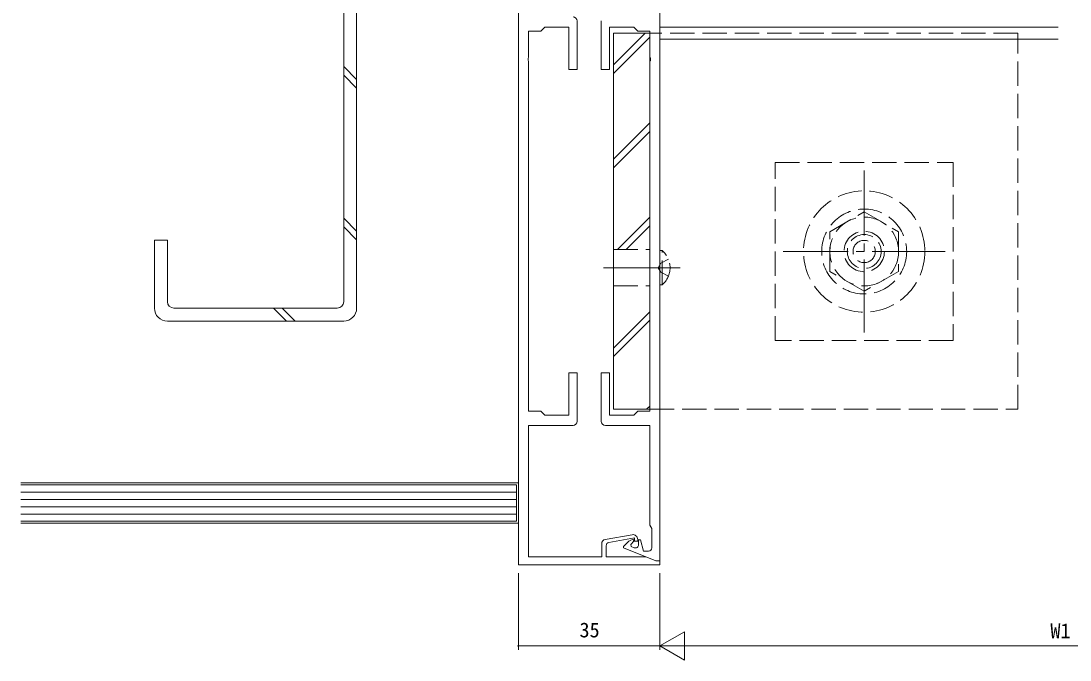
# Model space of a CAD drawing. Units: millimetres, scale not verified. Extents: x -841 to 746, y -594 to 534.
# Drawn here: x -244.5 to 14.9, y -195.5 to -37.5 of the extents above; entities that cross this region are included whole.
import ezdxf
from ezdxf.enums import TextEntityAlignment as Align

# ---------------------------------------------------------------- set-up
doc = ezdxf.new("R2010")
doc.units = ezdxf.units.MM
doc.header["$LTSCALE"] = 2
doc.linetypes.add('CHAIN2', pattern=[12, 9, -1, 1, -1])
doc.linetypes.add('DASHED3', pattern=[4, 3, -1])
for name, color, linetype, lineweight in [('0-3_YKK_12', 2, 'Continuous', 9), ('0-4_YSS_K', 3, 'Continuous', 9), ('0-5_YKK_D', 6, 'Continuous', 9), ('0-6_YKK_13', 4, 'Continuous', 9), ('0-7_YKK_11', 7, 'Continuous', 9)]:
    doc.layers.add(name, color=color, linetype=linetype, lineweight=lineweight)
doc.styles.add('ＭＳ ゴシック', font='')
doc.styles.get('ＭＳ ゴシック').set_extended_font_data('MS Gothic')

msp = doc.modelspace()

# ---------------------------------------------------------------- linework, layer by layer
at = {"layer": '0-3_YKK_12'}
for p, q in [((-86.466, -38.992), (12.034, -38.992)), ((-86.466, -41.992), (12.034, -41.992))]:
    msp.add_line(p, q, dxfattribs=at)
at = {"layer": '0-4_YSS_K'}
for p, q in [((-161.466, -14.892), (-161.466, -108.492)), ((-164.666, -106.892), (-164.666, -16.492)), ((-161.466, -51.962), (-164.666, -48.763)), ((-161.466, -54.085), (-164.666, -50.885)), ((-161.466, -89.439), (-164.666, -86.239)), ((-161.466, -91.562), (-164.666, -88.362)), ((-206.666, -108.492), (-166.266, -108.492)), ((-178.812, -111.692), (-182.012, -108.492)), ((-176.689, -111.692), (-179.889, -108.492)), ((-164.666, -111.692), (-208.266, -111.692)), ((-121.466, -151.692), (-244.466, -151.692)), ((-121.966, -152.192), (-244.466, -152.192)), ((-121.966, -161.192), (-121.966, -152.192)), ((-121.466, -161.692), (-121.466, -151.692)), ((-121.966, -153.992), (-244.466, -153.992)), ((-121.966, -155.792), (-244.466, -155.792)), ((-121.966, -157.592), (-244.466, -157.592)), ((-121.966, -159.392), (-244.466, -159.392)), ((-244.466, -161.192), (-121.966, -161.192)), ((-244.466, -161.692), (-121.466, -161.692))]:
    msp.add_line(p, q, dxfattribs=at)
msp.add_lwpolyline([(-211.466, -108.492), (-211.466, -91.692), (-208.266, -91.692), (-208.266, -106.892)], dxfattribs=at)
for centre, radius, start, end in [((-208.266, -108.492), 3.2, 180, 270), ((-206.666, -106.892), 1.6, 180, 270), ((-166.266, -106.892), 1.6, 270, 0), ((-164.666, -108.492), 3.2, 270, 0)]:
    msp.add_arc(centre, radius, start, end, dxfattribs=at)
at = {"layer": '0-5_YKK_D'}
for p, q in [((-121.466, -173.992), (-121.466, -192.992)), ((-86.466, -173.992), (-86.466, -192.992)), ((-86.466, -173.992), (-86.466, -192.992)), ((-86.466, -191.992), (-80.404, -188.492)), ((-80.404, -195.492), (-80.404, -188.492)), ((-86.466, -191.992), (-121.466, -191.992)), ((-86.466, -191.992), (-80.404, -195.492)), ((-86.466, -191.992), (-74.342, -191.992)), ((-79.466, -191.992), (106.534, -191.992))]:
    msp.add_line(p, q, dxfattribs=at)
for start, end in [(0, 180), (180, 0)]:
    msp.add_arc((-121.466, -191.992), 0.106, start, end, dxfattribs=at)
at = {"layer": '0-6_YKK_13'}
for p, q in [((-97.966, -48.362), (-90.096, -40.492)), ((-97.966, -50.485), (-88.966, -41.485)), ((-97.966, -71.697), (-88.966, -62.697)), ((-97.966, -73.82), (-88.966, -64.82)), ((-96.927, -93.992), (-88.966, -86.031)), ((-94.804, -93.992), (-88.966, -88.154)), ((-97.966, -118.366), (-88.966, -109.366)), ((-97.966, -120.489), (-88.966, -111.489)), ((-89.758, -133.492), (-88.966, -132.7))]:
    msp.add_line(p, q, dxfattribs=at)
at = {"layer": '0-6_YKK_13', "linetype": 'DASHED3'}
for p, q in [((2.034, -40.492), (-88.966, -40.492)), ((2.034, -133.492), (2.034, -40.492)), ((-44.466, -89.584), (-35.967, -84.677)), ((-35.967, -84.677), (-27.467, -89.584)), ((-44.466, -99.399), (-44.466, -89.584)), ((-27.467, -89.584), (-27.467, -99.399)), ((-97.966, -93.992), (-88.966, -93.992)), ((-86.466, -102.742), (-86.466, -94.242)), ((-85.957, -94.242), (-86.466, -94.242)), ((-85.957, -102.742), (-85.957, -94.242)), ((-86.277, -97.347), (-86.885, -98.492)), ((-86.277, -99.637), (-86.885, -98.492)), ((-84.37, -96.417), (-86.277, -97.347)), ((-84.37, -100.567), (-86.277, -99.637)), ((-35.967, -104.307), (-44.466, -99.399)), ((-27.467, -99.399), (-35.967, -104.307)), ((-97.966, -102.992), (-88.966, -102.992)), ((-85.957, -102.742), (-86.466, -102.742)), ((-88.966, -133.492), (2.034, -133.492))]:
    msp.add_line(p, q, dxfattribs=at)
at = {"layer": '0-6_YKK_13', "linetype": 'CHAIN2'}
for p, q in [((-35.967, -114.492), (-35.967, -74.492)), ((-15.967, -94.492), (-55.967, -94.492)), ((-86.466, -98.492), (-100.466, -98.492)), ((-81.466, -98.492), (-94.966, -98.492))]:
    msp.add_line(p, q, dxfattribs=at)
at = {"layer": '0-6_YKK_13'}
msp.add_lwpolyline([(-97.966, -40.492), (-88.966, -40.492), (-88.966, -133.492), (-97.966, -133.492)], close=True, dxfattribs=at)
at = {"layer": '0-6_YKK_13', "linetype": 'DASHED3'}
msp.add_lwpolyline([(-13.967, -116.492), (-57.967, -116.492), (-57.967, -72.492), (-13.967, -72.492)], close=True, dxfattribs=at)
for radius in [15, 10.5, 8.5, 5, 5, 4.19, 2.75]:
    msp.add_circle((-35.967, -94.492), radius, dxfattribs=at)
msp.add_arc((-89.497, -98.492), 5.531, 309.79411, 50.20587, dxfattribs=at)
at = {"layer": '0-7_YKK_11'}
msp.add_line((-93.374, -164.511), (-100.04, -165.686), dxfattribs=at)
for points in [[(-121.466, -14.992), (-121.466, -171.992), (-86.466, -171.992), (-86.466, -170.992), (-87.466, -170.992), (-89.941, -169.992), (-99.766, -169.992), (-99.766, -167.223)], [(-86.466, -170.992), (-86.466, -14.992)], [(-106.966, -136.492), (-106.966, -124.492), (-108.966, -124.492), (-108.966, -134.992), (-114.966, -134.992), (-115.966, -133.992), (-118.966, -133.992), (-118.966, -47.451), (-119.086, -47.267), (-119.086, -46.717), (-118.966, -46.534), (-118.966, -39.992), (-115.966, -39.992), (-114.966, -38.992), (-108.966, -38.992), (-108.966, -49.492), (-106.966, -49.492), (-106.966, -37.492)], [(-100.966, -37.492), (-100.966, -49.492), (-98.966, -49.492), (-98.966, -38.992), (-92.966, -38.992), (-91.966, -39.992), (-88.966, -39.992), (-88.966, -46.534), (-88.846, -46.717), (-88.846, -47.267), (-88.966, -47.451), (-88.966, -133.992), (-91.966, -133.992), (-92.966, -134.992), (-98.966, -134.992), (-98.966, -124.492), (-100.966, -124.492), (-100.966, -136.492)], [(-100.866, -166.671), (-100.866, -169.992), (-118.966, -169.992), (-118.966, -137.492), (-107.966, -137.492)], [(-99.966, -137.492), (-88.966, -137.492), (-88.966, -162.126), (-88.466, -162.992), (-88.466, -167.792)], [(-99.105, -166.435), (-92.766, -165.317), (-92.766, -166.092), (-91.966, -166.092), (-91.966, -165.692)], [(-92.866, -167.732), (-93.602, -167.435), (-93.709, -166.908), (-92.89, -166.089), (-93.121, -165.594), (-93.825, -165.922)], [(-89.266, -168.592), (-90.516, -168.592), (-91.266, -165.792), (-91.766, -165.792), (-91.766, -166.99)], [(-94.394, -166.32), (-95.466, -167.392), (-95.466, -167.76), (-87.466, -170.992), (-86.466, -170.992)]]:
    msp.add_lwpolyline(points, dxfattribs=at)
for centre, radius, start, end in [((-107.966, -37.492), 1, 0, 89.99998), ((-107.966, -136.492), 1, 270, 359.99998), ((-99.966, -136.492), 1, 180, 269.99998), ((-99.866, -166.671), 1, 99.99997, 179.99995), ((-92.98, -167.735), 2, 114.99998, 135), ((-93.166, -165.692), 1.2, 0.00002, 100), ((-98.966, -167.223), 0.8, 100.00002, 180), ((-92.566, -166.99), 0.8, 247.99998, 0), ((-89.266, -167.792), 0.8, 270, 359.99998)]:
    msp.add_arc(centre, radius, start, end, dxfattribs=at)

# ---------------------------------------------------------------- texts
at = {"layer": '0-5_YKK_D', "color": 4, "style": 'ＭＳ ゴシック'}
for s, p in [('35', (-106.366, -190.992)), ('W1', (10.065, -191.192))]:
    msp.add_text(s, height=3.666, dxfattribs=at).set_placement(p, align=Align.BOTTOM_LEFT)

doc.saveas('drawing.dxf')
